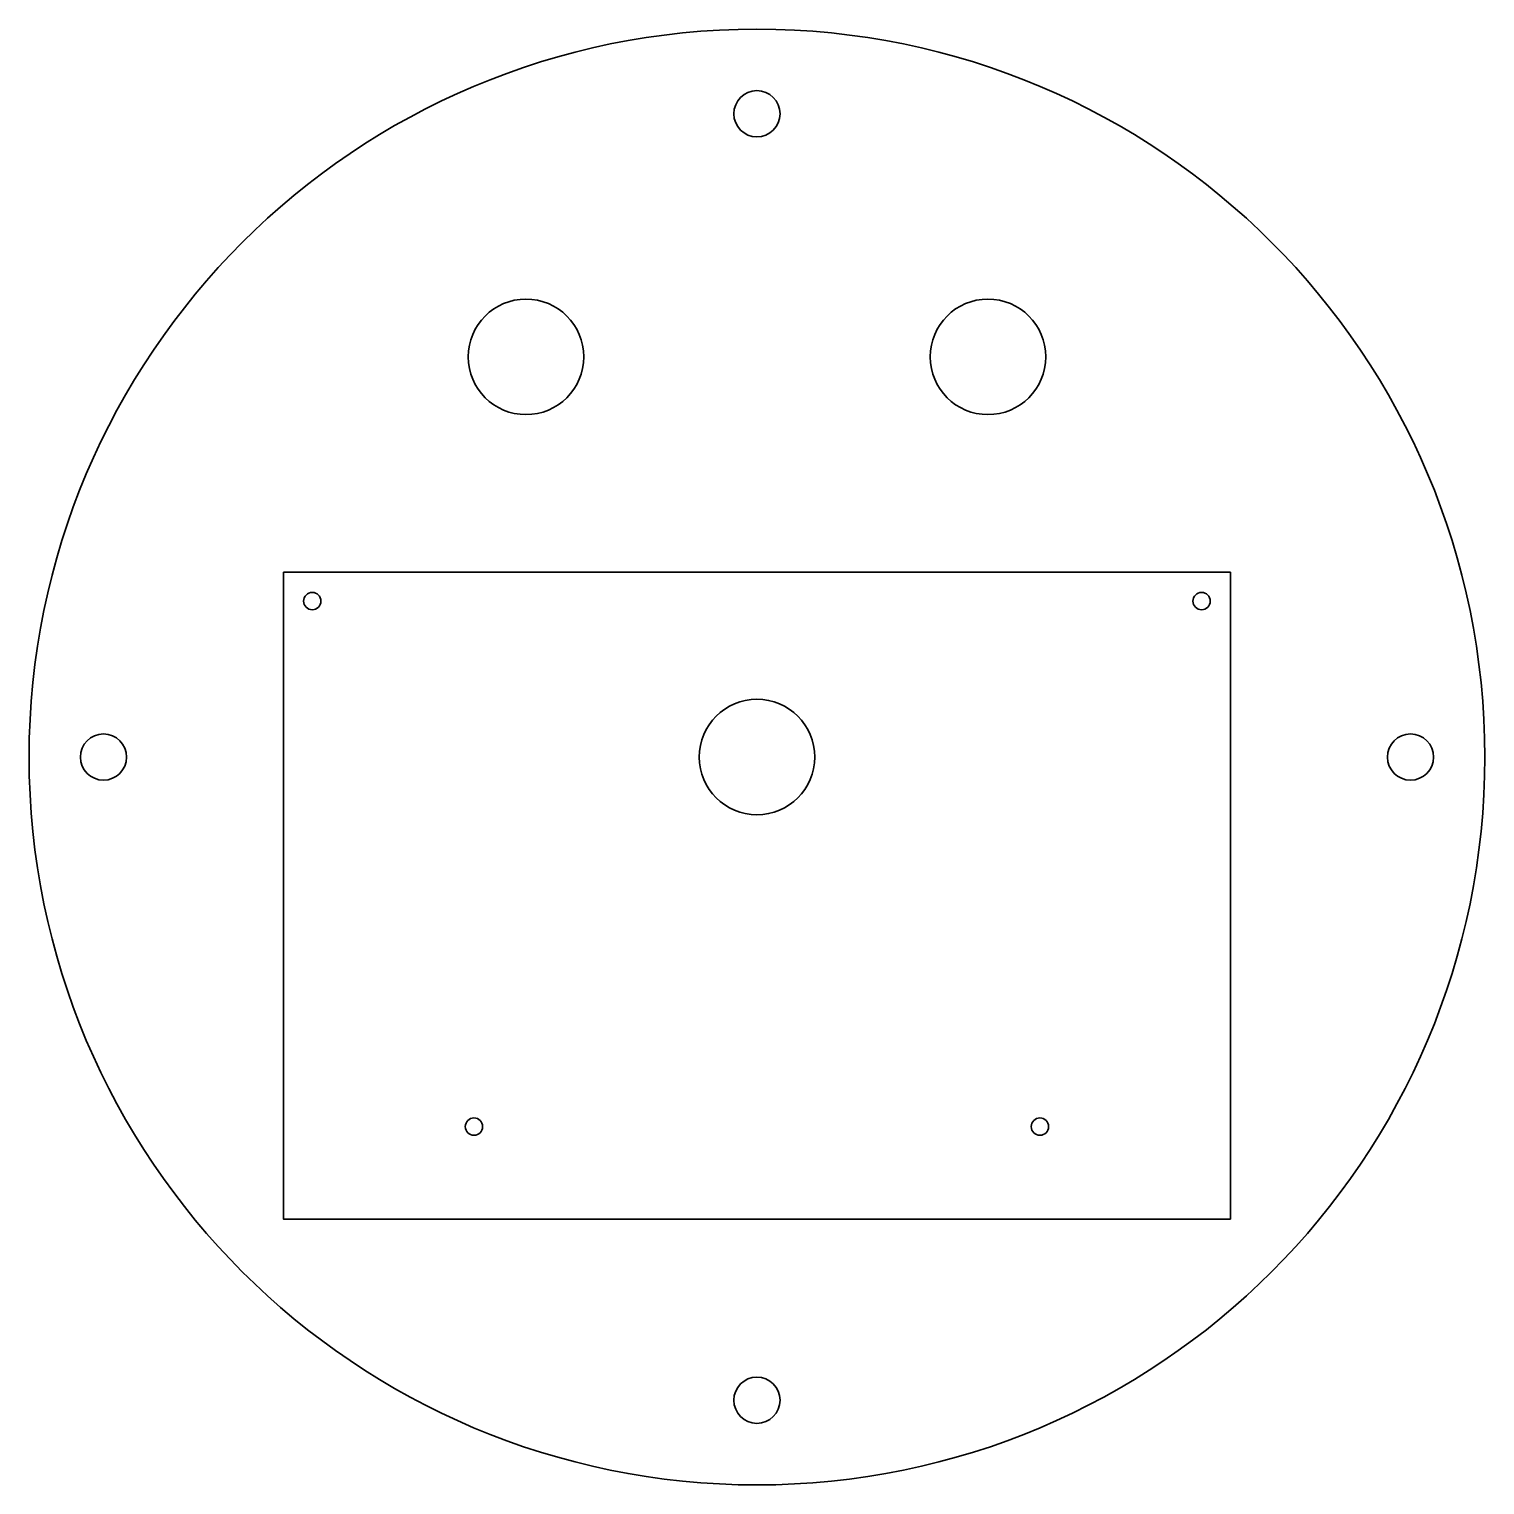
# Model space of a CAD drawing. Extents: x -111 to 15, y -31 to 95.
import ezdxf

# ---------------------------------------------------------------- set-up
doc = ezdxf.new("R2010")
doc.units = 0
doc.layers.add('s001-#def-active-grp', color=7, linetype='CONTINUOUS')
doc.layers.add('s100-@dxf', color=7, linetype='CONTINUOUS')

msp = doc.modelspace()

# ---------------------------------------------------------------- linework, layer by layer
at = {"layer": 's001-#def-active-grp', "color": 7, "linetype": 'CONTINUOUS', "lineweight": 30, "true_color": 0x000000}
for centre, radius, start, end in [((-48.3, 31.55), 63.02, 90, 180), ((-48.3, 31.55), 63.02, 0, 90), ((-48.3, 87.25), 2, 90, 180), ((-48.3, 87.25), 2, 0, 90), ((-48.3, 87.25), 2, 180, -90), ((-48.3, 87.25), 2, -90, 0), ((-68.3, 66.2), 5, 90, 180), ((-68.3, 66.2), 5, 0, 90), ((-28.3, 66.2), 5, 90, 180), ((-28.3, 66.2), 5, 0, 90), ((-68.3, 66.2), 5, 180, -90), ((-68.3, 66.2), 5, -90, 0), ((-28.3, 66.2), 5, 180, -90), ((-28.3, 66.2), 5, -90, 0), ((-86.8, 45.05), 0.75, 90, 180), ((-86.8, 45.05), 0.75, 0, 90), ((-9.8, 45.05), 0.75, 90, 180), ((-9.8, 45.05), 0.75, 0, 90), ((-86.8, 45.05), 0.75, 180, -90), ((-86.8, 45.05), 0.75, -90, 0), ((-9.8, 45.05), 0.75, 180, -90), ((-9.8, 45.05), 0.75, -90, 0), ((-48.3, 31.55), 5, 90, 180), ((-48.3, 31.55), 5, 0, 90), ((-104.88, 31.55), 2, 90, 180), ((-104.88, 31.55), 2, 0, 90), ((8.29, 31.55), 2, 90, 180), ((8.29, 31.55), 2, 0, 90), ((-48.3, 31.55), 63.02, 180, -90), ((-104.88, 31.55), 2, 180, -90), ((-104.88, 31.55), 2, -90, 0), ((-48.3, 31.55), 5, 180, -90), ((-48.3, 31.55), 5, -90, 0), ((-48.3, 31.55), 63.02, -90, 0), ((8.29, 31.55), 2, 180, -90), ((8.29, 31.55), 2, -90, 0), ((-72.8, -0.45), 0.75, 90, 180), ((-72.8, -0.45), 0.75, 0, 90), ((-23.8, -0.45), 0.75, 90, 180), ((-23.8, -0.45), 0.75, 0, 90), ((-72.8, -0.45), 0.75, 180, -90), ((-72.8, -0.45), 0.75, -90, 0), ((-23.8, -0.45), 0.75, 180, -90), ((-23.8, -0.45), 0.75, -90, 0), ((-48.3, -24.14), 2, 90, 180), ((-48.3, -24.14), 2, 0, 90), ((-48.3, -24.14), 2, 180, -90), ((-48.3, -24.14), 2, -90, 0)]:
    msp.add_arc(centre, radius, start, end, dxfattribs=at)
at = {"layer": 's100-@dxf', "color": 7, "linetype": 'CONTINUOUS', "lineweight": 30, "true_color": 0x000000}
msp.add_lwpolyline([(-89.3, 47.55), (-89.3, -8.45), (-7.3, -8.45), (-7.3, 47.55), (-89.3, 47.55)], dxfattribs=at)

doc.saveas('drawing.dxf')
